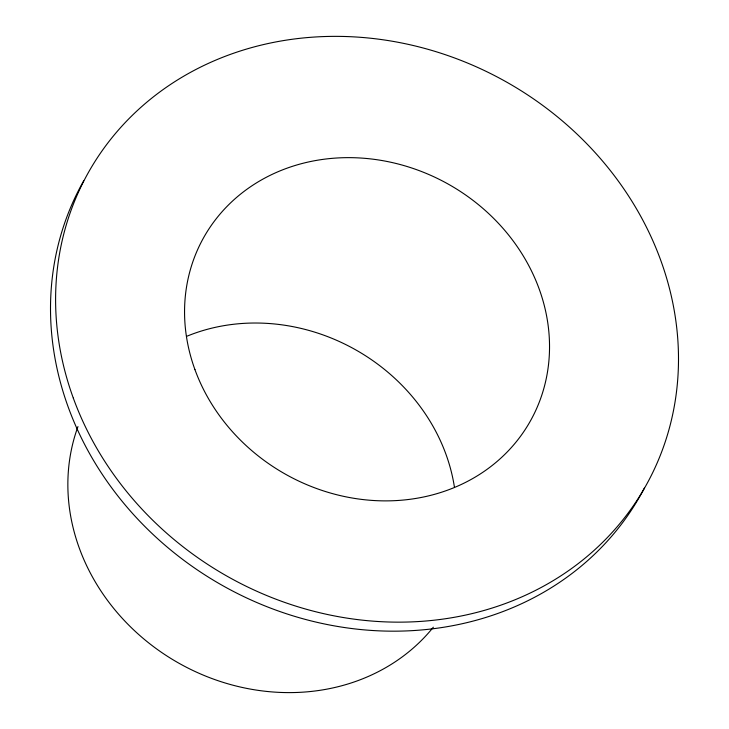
<?xml version="1.0" encoding="UTF-8"?>
<svg xmlns="http://www.w3.org/2000/svg" width="729" height="729" viewBox="0 0 729 729"><rect width="100%" height="100%" fill="white"/><g stroke="black" fill="none" stroke-linecap="round" stroke-linejoin="round"><path stroke-width="1.09" d="M433.336 627.195A206.243 183.107 29.4 0 1 178.714 663.098A206.243 183.107 29.4 0 1 77.967 426.574M186.97 336.206A187.335 166.321 29.4 0 1 454.377 486.835M644.454 487.929A319.721 283.854 29.4 0 1 226.391 587.674A319.721 283.854 29.4 0 1 83.726 180.783M194.935 369.603A187.335 166.321 29.4 0 0 505.653 453.547A187.335 166.321 29.4 0 0 400.54 164.626A187.335 166.321 29.4 0 0 194.935 369.603M73.319 398.116A319.721 283.854 29.4 0 0 603.603 541.374A319.721 283.854 29.4 0 0 424.214 48.278A319.721 283.854 29.4 0 0 73.319 398.116"/></g></svg>
